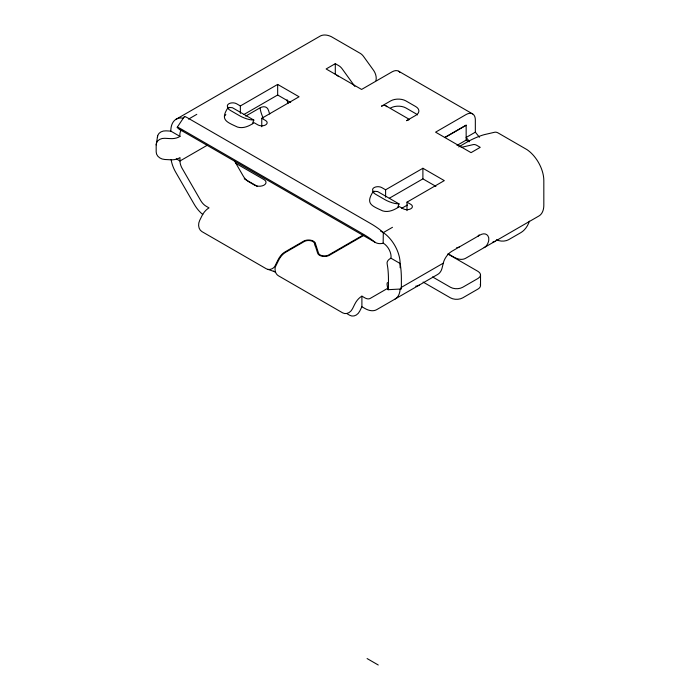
<?xml version="1.0" encoding="UTF-8"?>
<svg xmlns="http://www.w3.org/2000/svg" width="700" height="700" viewBox="0 0 700 700"><rect width="100%" height="100%" fill="white"/><g stroke="black" fill="none" stroke-linecap="round" stroke-linejoin="round"><path stroke-width="1.05" d="M363.65 234.771L328.729 254.931A6.055 3.491 0 0 1 322.656 255.797A6.055 3.491 0 0 1 318.5 253.102L315.341 243.267A6.921 3.99 0 0 0 310.599 240.179A6.921 3.99 0 0 0 303.651 241.168L285.154 251.851A12.547 7.245 -60 0 0 278.084 259.787L274.689 266.648L273.402 267.916A8.645 7.018 -71 0 1 266.201 268.721L201.994 231.648A8.645 7.018 -71 0 1 199.692 220.395L201.95 215.827A12.547 7.245 -60 0 1 209.029 207.891L206.08 206.194A10.806 6.239 60 0 1 200.673 200.489L181.877 167.904A10.806 6.239 60 0 1 179.979 160.991L179.979 157.588A11.016 6.361 0 0 1 169.811 159.758L164.789 159.486A8.645 7.026 9.2 0 1 156.179 151.961L156.179 144.9L157.675 135.634M387.783 288.269L370.256 298.392A10.806 6.239 60 0 1 364.849 297.859L361.9 296.152L361.9 306.749L364.849 308.446A23.782 13.729 60 0 0 376.74 309.627L437.692 274.435A23.782 13.729 60 0 0 442.295 267.146L443.844 261.196A12.968 7.49 -60 0 1 451.789 251.318L479.92 235.078A12.968 7.49 -60 0 1 487.865 235.786L488.749 237.799L488.766 240.319A23.782 13.729 60 0 1 484.164 247.608M227.938 107.712C220.054 119.962 226.205 121.817 237.527 127.076C243.434 128.861 249.34 126 254.126 122.719L257.95 124.924A5.407 3.124 0 0 0 265.589 124.924A5.407 3.124 0 0 0 265.589 120.514L261.765 118.309L261.765 126.779M252.411 123.716L253.82 120.076L232.418 107.712L229.766 107.476A8.645 1.829 21.2 0 0 230.589 110.539L239.759 115.832A8.645 1.829 21.2 0 0 251.169 119.84L253.82 120.076M373.17 191.564C365.286 203.814 371.438 205.669 382.751 210.919C388.658 212.713 394.572 209.851 399.35 206.57L403.174 208.775A5.407 3.124 0 0 0 410.821 208.775A5.407 3.124 0 0 0 410.821 204.365L406.998 202.151L406.998 210.63M397.635 207.559L399.053 203.919L377.65 191.564L374.999 191.327A8.645 1.829 21.2 0 0 375.821 194.381L384.991 199.684A8.645 1.829 21.2 0 0 396.401 203.683L399.053 203.919M361.9 306.749L359.739 311.124A8.645 7.018 -71 0 1 349.808 315.315L346.973 313.679M177.205 127.312L184.371 116.567M224.761 115.903L225.855 114.572M175.648 119.534L319.349 36.566A26.04 15.032 60 0 1 331.328 36.663L360.159 53.314A8.645 4.996 60 0 1 363.668 56.613L373.783 70.639A13.667 10.99 43 0 1 375.979 80.631M188.545 119.105L196.796 114.336M228.9 108.159A5.407 3.124 0 0 1 228.9 103.749A5.407 3.124 0 0 1 236.547 103.749L240.362 105.954L277.664 84.42L299.066 96.775L261.765 118.309M244.099 114.389L277.664 95.007L290.692 102.532M354.874 86.441L342.265 68.976A8.645 4.996 60 0 0 338.756 65.669L335.3 63.674L326.13 68.968L361.594 89.442L392.166 71.794A13.09 7.56 -60 0 1 400.085 72.538M245.718 116.104L259.779 107.984A12.968 7.49 -60 0 1 267.724 108.692L268.73 110.976A10.981 5.46 53.9 0 0 269.5 113.356L269.745 113.977M207.366 145.18L179.979 160.991L176.312 158.874M444.85 137.41L466.156 125.107L466.156 140.105L456.986 145.407M445.06 137.463L466.156 125.282M461.16 147.403L473.261 144.602A8.645 4.996 60 0 1 476.77 145.346L480.226 147.341L471.048 152.644L435.584 132.169L466.156 114.511A13.09 7.56 -60 0 1 475.335 119.805L475.335 132.169L466.156 137.463L469.577 141.715M458.684 146.912L468.248 141.4A13.667 1.934 -24.2 0 1 484.54 134.584L494.664 132.248A8.645 4.996 60 0 1 498.173 132.991L527.004 149.643A26.04 15.032 60 0 1 543.821 180.53L543.821 205.117A23.782 13.729 60 0 1 543.244 209.816L542.929 210.849A23.782 13.729 60 0 1 538.895 216.002L465.71 258.256A23.782 13.729 60 0 1 453.819 257.084L448.674 254.109M374.132 192.001A5.407 3.124 0 0 1 374.132 187.591A5.407 3.124 0 0 1 381.771 187.591L385.595 189.796L422.896 168.263L444.299 180.617L406.998 202.151M389.322 198.24L422.896 178.859L435.925 186.375M401.721 208.303L407.382 205.03M363.317 235.672L329.341 255.29A6.921 3.99 0 0 1 322.402 256.279A6.921 3.99 0 0 1 317.651 253.19L314.493 243.355A6.055 3.491 0 0 0 310.336 240.66A6.055 3.491 0 0 0 304.264 241.526L285.766 252.201A12.547 7.245 -60 0 0 278.696 260.137L275.301 266.998L275.039 268.861A8.645 7.018 -71 0 0 278.434 275.783L342.641 312.848A8.645 7.018 -71 0 0 352.564 308.656L354.821 304.089A12.547 7.245 -60 0 1 361.9 296.152M380.467 230.965L383.303 232.601L392.473 227.307M383.154 243.285L383.303 232.601L381.141 230.72A8.645 0.787 33.7 0 0 371.21 223.877L187.766 117.968A8.645 0.787 33.7 0 0 184.686 117.014M401.065 287.543L443.257 263.174M388.054 289.695L400.969 288.995M181.659 130.008A10.99 6.344 60 0 0 179.979 136.404L170.809 131.11L165.996 130.847A8.645 7.026 9.2 0 0 157.386 137.445M267.916 269.369L275.082 271.836A8.645 7.018 -71 0 1 273.368 271.189M398.632 71.199L472.623 113.916M466.156 140.105L468.956 141.724M385.796 105.788L409.01 119.192M447.781 253.943L477.995 271.39A8.645 4.996 0 0 1 477.995 278.451L462.7 287.271A8.645 4.996 0 0 1 450.476 287.271L432.539 276.92M179.55 129.404L375.226 242.375M235.734 163.301L264.058 179.646A6.703 3.867 0 0 1 264.058 185.124A6.703 3.867 0 0 1 254.581 185.124L248.579 181.65A10.806 6.239 60 0 1 243.171 175.945L234.491 160.904M181.694 130.314A25.629 14.796 -60 0 1 178.29 128.494A8.645 0.787 33.7 0 1 180.591 128.713L364.044 234.623A8.645 0.787 33.7 0 1 373.966 241.465A25.629 14.796 -60 0 0 383.303 243.197A10.99 6.344 60 0 1 390.95 258.204L400.12 263.498L400.566 266.28A8.645 0.656 86.9 0 1 401.371 278.311L401.371 285.373A8.645 0.656 86.9 0 1 400.776 288.505M244.239 178.798L257.451 186.428M423.098 282.056L450.476 297.868A8.645 4.996 0 0 0 462.7 297.868L477.995 289.039A8.645 4.996 0 0 0 480.226 284.217M367.098 658.56L378.254 665M475.335 132.169L479.43 137.261M260.085 108.159L260.102 108.299A23.782 13.729 60 0 0 263.252 118.151M480.524 274.916L480.524 285.512M422.896 168.263L422.896 178.859M400.12 267.733L400.12 263.498A26.04 15.032 60 0 0 383.303 232.601M385.595 189.796L385.595 197.216M335.3 63.674L335.3 74.27M315.341 243.267L315.341 246.295M277.664 84.42L277.664 95.007M240.362 105.954L240.362 113.365M287.936 103.582A10.806 6.239 60 0 1 287.158 99.811M387.441 282.555A11.016 6.361 0 0 0 387.188 285.259L387.651 288.155A8.645 0.656 86.9 0 0 388.456 286.064L388.456 279.002A8.645 0.656 86.9 0 0 387.651 266.971L387.188 264.075A11.016 6.361 0 0 1 390.95 258.204M529.366 221.174A12.968 7.49 -60 0 1 520.887 232.61L508.655 239.671A8.645 4.996 0 0 1 496.431 239.671M495.373 241.132A23.782 13.729 60 0 1 492.817 242.078M400.085 289.336A23.782 13.729 60 0 1 395.194 298.97M183.278 130.611A25.629 14.796 -60 0 1 182.472 130.489M179.979 136.404A11.016 6.361 0 0 1 169.811 138.574L164.789 138.303A8.645 7.026 9.2 0 0 156.179 144.9M170.809 131.11A26.04 15.032 60 0 1 183.181 118.16M171.133 159.67A23.782 13.729 60 0 0 175.735 172.27L194.189 204.234A23.782 13.729 60 0 0 202.799 214.515M386.767 106.689A8.645 4.996 -60 0 0 381.465 106.216L390.644 100.922A10.806 6.239 0 0 1 405.93 100.922L415.713 106.566A10.806 6.239 0 0 1 415.713 115.395L406.543 120.689A8.645 4.996 -60 0 1 408.879 119.875M390.644 107.984A10.806 6.239 0 0 1 405.93 107.984L415.713 113.628A10.806 6.239 0 0 1 417.428 114.922M336.831 75.145A4.323 2.494 60 0 1 338.45 76.624M459.226 247.021A10.806 6.239 60 0 1 456.75 247.502M479.133 234.868A10.806 6.239 60 0 1 477.68 236.373M419.239 285.092A23.782 13.729 60 0 1 417.585 285.81M416.692 286.029A23.782 13.729 60 0 1 415.756 286.16"/></g></svg>
